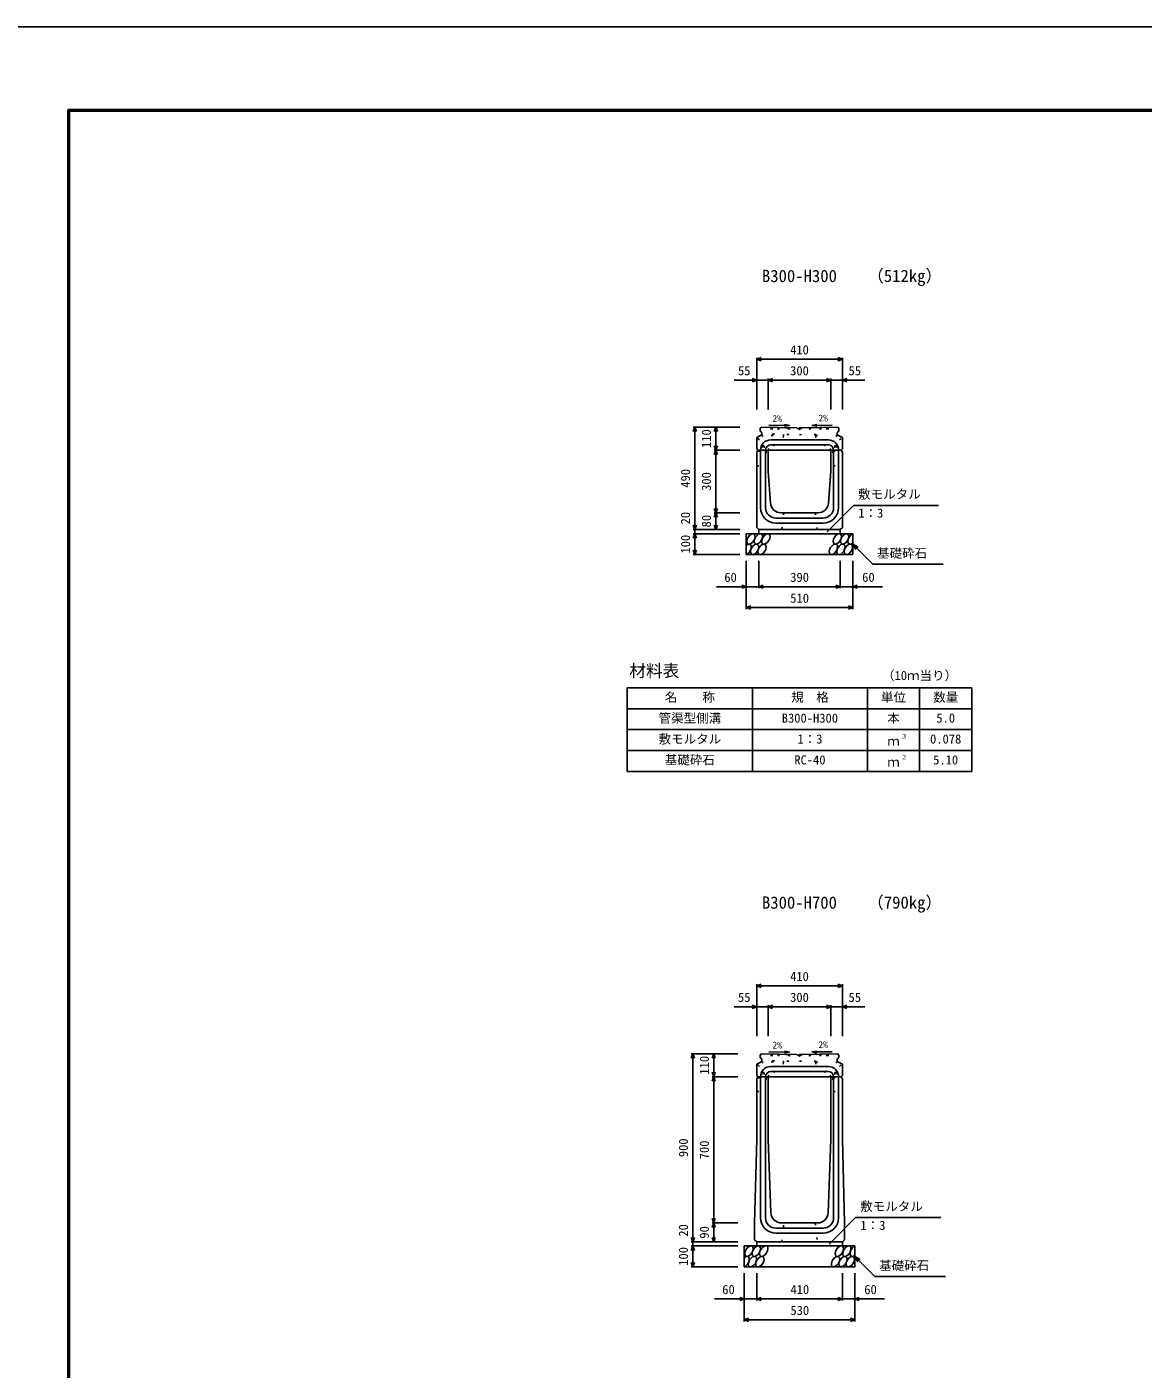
# Model space of a CAD drawing. Units: millimetres, scale not verified. Extents: x -12600 to 12600, y -5940 to 5940.
# Drawn here: x -4000 to 1346, y -486 to 5940 of the extents above; entities that cross this region are included whole.
import ezdxf
from ezdxf.enums import TextEntityAlignment as Align

# ---------------------------------------------------------------- set-up
doc = ezdxf.new("R2010")
doc.units = ezdxf.units.MM
doc.header["$LTSCALE"] = 40
doc.linetypes.add('DOTTED', pattern=[1.75, 0.25, -1.5])
for name, color, linetype, lineweight in [('0-0_DIM', 7, 'Continuous', 25), ('0-1_Defpoints', 5, 'Continuous', 25), ('0-2_HATCH', 6, 'Continuous', 25), ('0-3_HYO', 3, 'Continuous', 25), ('0-4_HYO2', 4, 'Continuous', 25), ('0-5_OUTLINE', 3, 'Continuous', 25), ('0-6_OUTLINE2', 4, 'DOTTED', 25), ('0-7_TXT', 7, 'Continuous', 25), ('0-8_WAKU', 3, 'Continuous', 25)]:
    doc.layers.add(name, color=color, linetype=linetype, lineweight=lineweight)
doc.styles.add('ＭＳ ゴシック', font='')
doc.styles.get('ＭＳ ゴシック').set_extended_font_data('MS Gothic')

msp = doc.modelspace()

# ---------------------------------------------------------------- linework, layer by layer
at = {"layer": '0-0_DIM'}
for p, q in [((-505, 4355.96), (-505, 4108.46)), ((-95, 4348.46), (-505, 4348.46)), ((-95, 4355.96), (-95, 4108.46)), ((-613.38, 4248.46), (-505, 4248.46)), ((-450, 4248.46), (-505, 4248.46)), ((-450, 4255.96), (-450, 4108.46)), ((-450, 4248.46), (-150, 4248.46)), ((-150, 4255.96), (-150, 4108.46)), ((-150, 4248.46), (-95, 4248.46)), ((13.38, 4248.46), (-95, 4248.46)), ((-808.5, 4023.46), (-586, 4023.46)), ((-801, 4023.46), (-801, 3533.46)), ((-701, 3913.46), (-701, 4023.46)), ((-708.5, 3913.46), (-586, 3913.46)), ((-701, 3913.46), (-701, 3613.46)), ((-708.5, 3613.46), (-586, 3613.46)), ((-701, 3613.46), (-701, 3533.46)), ((-167.89, 3522.65), (-41.66, 3648.89)), ((-41.66, 3648.89), (366.24, 3648.89)), ((-808.5, 3533.46), (-586, 3533.46)), ((-808.5, 3513.46), (-586, 3513.46)), ((-801, 3533.46), (-801, 3513.46)), ((-801, 3513.46), (-801, 3413.46)), ((-808.5, 3413.46), (-586, 3413.46)), ((-45, 3463.46), (50.76, 3367.71)), ((-45, 3463.46), (-19.02, 3448.46)), ((-45, 3463.46), (-30, 3437.48)), ((-555, 3152.1), (-555, 3383.46)), ((-495, 3252.1), (-495, 3383.46)), ((-105, 3252.1), (-105, 3383.46)), ((-45, 3152.1), (-45, 3383.46)), ((50.76, 3367.71), (388.31, 3367.71)), ((-555, 3259.6), (-696.79, 3259.6)), ((-555, 3259.6), (-495, 3259.6)), ((-495, 3259.6), (-105, 3259.6)), ((-45, 3259.6), (-105, 3259.6)), ((-45, 3259.6), (96.79, 3259.6)), ((-555, 3159.6), (-45, 3159.6)), ((-505, 1355.96), (-505, 1108.46)), ((-95, 1355.96), (-95, 1108.46)), ((-95, 1348.46), (-505, 1348.46)), ((-613.38, 1248.46), (-505, 1248.46)), ((-450, 1248.46), (-505, 1248.46)), ((-450, 1255.96), (-450, 1108.46)), ((-450, 1248.46), (-150, 1248.46)), ((-150, 1255.96), (-150, 1108.46)), ((-150, 1248.46), (-95, 1248.46)), ((13.38, 1248.46), (-95, 1248.46)), ((-818.5, 1023.46), (-596, 1023.46)), ((-811, 1023.46), (-811, 123.46)), ((-711, 913.46), (-711, 1023.46)), ((-718.5, 913.46), (-596, 913.46)), ((-711, 913.46), (-711, 213.46)), ((-718.5, 213.46), (-596, 213.46)), ((-711, 213.46), (-711, 123.46)), ((-157.89, 112.65), (-31.66, 238.89)), ((-31.66, 238.89), (376.24, 238.89)), ((-818.5, 123.46), (-596, 123.46)), ((-818.5, 103.46), (-596, 103.46)), ((-811, 123.46), (-811, 103.46)), ((-811, 103.46), (-811, 3.46)), ((-818.5, 3.46), (-596, 3.46)), ((-35, 53.46), (60.76, -42.29)), ((-35, 53.46), (-9.02, 38.46)), ((-35, 53.46), (-20, 27.48)), ((-565, -257.9), (-565, -26.54)), ((-505, -157.9), (-505, -26.54)), ((-95, -157.9), (-95, -26.54)), ((-35, -257.9), (-35, -26.54)), ((60.76, -42.29), (398.31, -42.29)), ((-565, -150.4), (-706.79, -150.4)), ((-565, -150.4), (-505, -150.4)), ((-505, -150.4), (-95, -150.4)), ((-35, -150.4), (-95, -150.4)), ((-35, -150.4), (106.79, -150.4)), ((-565, -250.4), (-35, -250.4))]:
    msp.add_line(p, q, dxfattribs=at)
for points in [[(-483.86, 4340.77), (-505, 4348.46), (-483.86, 4356.16)], [(-116.14, 4356.16), (-95, 4348.46), (-116.14, 4340.77)], [(-526.14, 4256.16), (-505, 4248.46), (-526.14, 4240.77)], [(-428.86, 4240.77), (-450, 4248.46), (-428.86, 4256.16)], [(-171.14, 4256.16), (-150, 4248.46), (-171.14, 4240.77)], [(-73.86, 4256.16), (-95, 4248.46), (-73.86, 4240.77)], [(-793.3, 4002.32), (-801, 4023.46), (-808.7, 4002.32)], [(-708.7, 4002.32), (-701, 4023.46), (-693.3, 4002.32)], [(-708.7, 3934.61), (-701, 3913.46), (-693.3, 3934.61)], [(-708.7, 3892.32), (-701, 3913.46), (-693.3, 3892.32)], [(-693.3, 3634.61), (-701, 3613.46), (-708.7, 3634.61)], [(-708.7, 3592.32), (-701, 3613.46), (-693.3, 3592.32)], [(-793.3, 3554.61), (-801, 3533.46), (-808.7, 3554.61)], [(-693.3, 3554.61), (-701, 3533.46), (-708.7, 3554.61)], [(-793.3, 3492.32), (-801, 3513.46), (-808.7, 3492.32)], [(-793.3, 3434.61), (-801, 3413.46), (-808.7, 3434.61)], [(-576.14, 3267.29), (-555, 3259.6), (-576.14, 3251.9)], [(-473.86, 3251.9), (-495, 3259.6), (-473.86, 3267.29)], [(-126.14, 3267.29), (-105, 3259.6), (-126.14, 3251.9)], [(-23.86, 3267.29), (-45, 3259.6), (-23.86, 3251.9)], [(-533.86, 3151.9), (-555, 3159.6), (-533.86, 3167.29)], [(-66.14, 3167.29), (-45, 3159.6), (-66.14, 3151.9)], [(-483.86, 1340.77), (-505, 1348.46), (-483.86, 1356.16)], [(-116.14, 1356.16), (-95, 1348.46), (-116.14, 1340.77)], [(-526.14, 1256.16), (-505, 1248.46), (-526.14, 1240.77)], [(-428.86, 1240.77), (-450, 1248.46), (-428.86, 1256.16)], [(-171.14, 1256.16), (-150, 1248.46), (-171.14, 1240.77)], [(-73.86, 1256.16), (-95, 1248.46), (-73.86, 1240.77)], [(-803.3, 1002.32), (-811, 1023.46), (-818.7, 1002.32)], [(-718.7, 1002.32), (-711, 1023.46), (-703.3, 1002.32)], [(-718.7, 934.61), (-711, 913.46), (-703.3, 934.61)], [(-718.7, 892.32), (-711, 913.46), (-703.3, 892.32)], [(-703.3, 234.61), (-711, 213.46), (-718.7, 234.61)], [(-718.7, 192.32), (-711, 213.46), (-703.3, 192.32)], [(-803.3, 144.61), (-811, 123.46), (-818.7, 144.61)], [(-703.3, 144.61), (-711, 123.46), (-718.7, 144.61)], [(-803.3, 82.32), (-811, 103.46), (-818.7, 82.32)], [(-803.3, 24.61), (-811, 3.46), (-818.7, 24.61)], [(-586.14, -142.71), (-565, -150.4), (-586.14, -158.1)], [(-483.86, -158.1), (-505, -150.4), (-483.86, -142.71)], [(-116.14, -142.71), (-95, -150.4), (-116.14, -158.1)], [(-13.86, -142.71), (-35, -150.4), (-13.86, -158.1)], [(-543.86, -258.1), (-565, -250.4), (-543.86, -242.71)], [(-56.14, -242.71), (-35, -250.4), (-56.14, -258.1)]]:
    msp.add_lwpolyline(points, dxfattribs=at)
at = {"layer": '0-1_Defpoints'}
msp.add_lwpolyline([(-4200, -5940), (12600, -5940), (12600, 5940), (-4200, 5940)], close=True, dxfattribs=at)
at = {"layer": '0-2_HATCH', "linetype": 'DOTTED'}
for p, q in [((-436.5, 4022.12), (-436.5, 3984.12)), ((-430.5, 4022.01), (-430.5, 3990)), ((-376.74, 3988.95), (-376.74, 3982.95)), ((-223.26, 3988.95), (-223.26, 3982.95)), ((-169.5, 4022.01), (-169.5, 3990)), ((-163.5, 4022.12), (-163.5, 3984.12)), ((-436.5, 3984.12), (-376.74, 3982.95)), ((-223.26, 3982.95), (-163.5, 3984.12)), ((-436.5, 1022.12), (-436.5, 984.12)), ((-436.5, 984.12), (-376.74, 982.95)), ((-430.5, 1022.01), (-430.5, 990)), ((-376.74, 988.95), (-376.74, 982.95)), ((-223.26, 988.95), (-223.26, 982.95)), ((-223.26, 982.95), (-163.5, 984.12)), ((-169.5, 1022.01), (-169.5, 990)), ((-163.5, 1022.12), (-163.5, 984.12))]:
    msp.add_line(p, q, dxfattribs=at)
for points in [[(-436.5, 4022.12), (-300, 4019.47), (-163.5, 4022.12)], [(-430.5, 3990), (-300, 3987.46), (-169.5, 3990)], [(-436.5, 1022.12), (-300, 1019.47), (-163.5, 1022.12)], [(-430.5, 990), (-300, 987.46), (-169.5, 990)]]:
    msp.add_lwpolyline(points, dxfattribs=at)
for points in [[(-399.92, 4021.41), (-404.25, 4017.26), (-400.09, 4012.93), (-395.76, 4017.09)], [(-349.93, 4020.41), (-354.26, 4016.26), (-350.1, 4011.93), (-345.77, 4016.09)], [(-300, 4019.47), (-295.76, 4015.23), (-300, 4010.99), (-304.24, 4015.23)], [(-250.07, 4020.41), (-245.74, 4016.26), (-249.9, 4011.93), (-254.23, 4016.09)], [(-200.08, 4021.41), (-195.75, 4017.26), (-199.91, 4012.93), (-204.24, 4017.09)], [(-399.92, 1021.41), (-404.25, 1017.26), (-400.09, 1012.93), (-395.76, 1017.09)], [(-349.93, 1020.41), (-354.26, 1016.26), (-350.1, 1011.93), (-345.77, 1016.09)], [(-300, 1019.47), (-295.76, 1015.23), (-300, 1010.99), (-304.24, 1015.23)], [(-250.07, 1020.41), (-245.74, 1016.26), (-249.9, 1011.93), (-254.23, 1016.09)], [(-200.08, 1021.41), (-195.75, 1017.26), (-199.91, 1012.93), (-204.24, 1017.09)]]:
    msp.add_lwpolyline(points, close=True, dxfattribs=at)
at = {"layer": '0-2_HATCH'}
for centre in [(-532.11, 3488.46), (-496.63, 3488.46), (-461.16, 3488.46), (-118.95, 3488.46), (-83.48, 3488.46), (-515.23, 3438.46), (-479.75, 3438.46), (-137.55, 3438.46), (-102.07, 3438.46), (-66.59, 3438.46), (-542.11, 78.46), (-506.63, 78.46), (-471.16, 78.46), (-108.95, 78.46), (-73.48, 78.46), (-525.23, 28.46), (-489.75, 28.46), (-127.55, 28.46), (-92.07, 28.46), (-56.59, 28.46)]:
    msp.add_ellipse(centre, major_axis=(14.54, 23.54), ratio=0.5792, dxfattribs=at)
for centre, start_param, end_param in [((-48, 3488.46), 0.6666252, 4.1103269), ((-550.7, 3438.46), 3.7419964, 7.318141), ((-38, 78.46), 0.6666252, 4.1103269), ((-560.7, 28.46), 3.7419964, 7.318141)]:
    msp.add_ellipse(centre, major_axis=(14.54, 23.54), ratio=0.5792, start_param=start_param, end_param=end_param, dxfattribs=at)
at = {"layer": '0-3_HYO'}
for p, q in [((-525, 2775.36), (-525, 2375.36)), ((25, 2775.36), (25, 2375.36)), ((275, 2775.36), (275, 2375.36)), ((-1125, 2675.36), (525, 2675.36))]:
    msp.add_line(p, q, dxfattribs=at)
msp.add_lwpolyline([(-1125, 2375.36), (525, 2375.36), (525, 2775.36), (-1125, 2775.36)], close=True, dxfattribs=at)
at = {"layer": '0-4_HYO2'}
for p, q in [((-1125, 2575.36), (525, 2575.36)), ((-1125, 2475.36), (525, 2475.36))]:
    msp.add_line(p, q, dxfattribs=at)
at = {"layer": '0-5_OUTLINE'}
for p, q in [((-505, 3973.46), (-480, 3986.46)), ((-483.21, 4023.04), (-489, 4017.31)), ((-489, 4017.31), (-489, 4006.46)), ((-489, 4006.46), (-480, 3996.46)), ((-483.21, 4023.04), (-312.11, 4019.7)), ((-480, 3996.46), (-480, 3986.46)), ((-291, 4016.46), (-287.89, 4019.7)), ((-111, 4006.46), (-120, 3996.46)), ((-120, 3996.46), (-120, 3986.46)), ((-95, 3973.46), (-120, 3986.46)), ((-111, 4017.31), (-111, 4006.46)), ((-505, 3919.46), (-505, 3973.46)), ((-95, 3919.46), (-95, 3973.46)), ((-505, 3919.46), (-499, 3913.46)), ((-500, 3913.46), (-505, 3903.46)), ((-505, 3543.46), (-505, 3903.46)), ((-500, 3913.46), (-100, 3913.46)), ((-450, 3913.46), (-450, 3813.46)), ((-150, 3913.46), (-150, 3813.46)), ((-101, 3913.46), (-95, 3919.46)), ((-95, 3903.46), (-100, 3913.46)), ((-95, 3543.46), (-95, 3903.46)), ((-438.47, 3659.72), (-450, 3813.46)), ((-161.53, 3659.72), (-150, 3813.46)), ((-388.61, 3613.46), (-211.39, 3613.46)), ((-495, 3533.46), (-505, 3543.46)), ((-105, 3533.46), (-95, 3543.46)), ((-555, 3513.46), (-45, 3513.46)), ((-555, 3413.46), (-555, 3513.46)), ((-105, 3533.46), (-495, 3533.46)), ((-495, 3533.46), (-495, 3513.46)), ((-105, 3533.46), (-105, 3513.46)), ((-45, 3413.46), (-45, 3513.46)), ((-555, 3413.46), (-45, 3413.46)), ((-505, 973.46), (-480, 986.46)), ((-505, 919.46), (-505, 973.46)), ((-483.21, 1023.04), (-489, 1017.31)), ((-489, 1017.31), (-489, 1006.46)), ((-489, 1006.46), (-480, 996.46)), ((-483.21, 1023.04), (-312.11, 1019.7)), ((-480, 996.46), (-480, 986.46)), ((-291, 1016.46), (-287.89, 1019.7)), ((-111, 1006.46), (-120, 996.46)), ((-120, 996.46), (-120, 986.46)), ((-95, 973.46), (-120, 986.46)), ((-111, 1017.31), (-111, 1006.46)), ((-95, 919.46), (-95, 973.46)), ((-499, 913.46), (-505, 919.46)), ((-505, 903.46), (-500, 913.46)), ((-505, 903.46), (-505, 613.46)), ((-100, 913.46), (-500, 913.46)), ((-150, 913.46), (-150, 613.46)), ((-101, 913.46), (-95, 919.46)), ((-95, 903.46), (-100, 913.46)), ((-95, 903.46), (-95, 613.46)), ((-505, 613.46), (-515, 213.46)), ((-150, 613.46), (-163.2, 261.59)), ((-85, 213.46), (-95, 613.46)), ((-515, 133.46), (-515, 213.46)), ((-386.84, 213.46), (-213.16, 213.46)), ((-85, 133.46), (-85, 213.46)), ((-505, 123.46), (-515, 133.46)), ((-95, 123.46), (-85, 133.46)), ((-565, 103.46), (-35, 103.46)), ((-565, 3.46), (-565, 103.46)), ((-95, 123.46), (-505, 123.46)), ((-505, 123.46), (-505, 103.46)), ((-95, 123.46), (-95, 103.46)), ((-35, 3.46), (-35, 103.46)), ((-565, 3.46), (-35, 3.46))]:
    msp.add_line(p, q, dxfattribs=at)
for points in [[(-291, 4016.46), (-309, 4016.46), (-312.11, 4019.7)], [(-287.89, 4019.7), (-116.79, 4023.04), (-111, 4017.31)], [(-291, 1016.46), (-309, 1016.46), (-312.11, 1019.7)], [(-287.89, 1019.7), (-116.79, 1023.04), (-111, 1017.31)], [(-450, 913.46), (-450, 613.46), (-436.8, 261.59)]]:
    msp.add_lwpolyline(points, dxfattribs=at)
for centre, start, end in [((-388.61, 3663.46), 184.28915, 270), ((-211.39, 3663.46), 270, 355.71085), ((-386.84, 263.46), 182.14759, 270), ((-213.16, 263.46), 270, 357.85241)]:
    msp.add_arc(centre, 50, start, end, dxfattribs=at)
at = {"layer": '0-6_OUTLINE2'}
for p, q in [((-481.31, 3985.78), (-395.59, 3913.46)), ((-118.69, 3985.78), (-204.41, 3913.46)), ((-442.3, 3913.46), (-503.36, 3974.32)), ((-481, 3933.96), (-469, 3933.96)), ((-481, 3933.96), (-481, 3908.96)), ((-469, 3933.96), (-469, 3908.96)), ((-376.74, 3982.95), (-391.5, 3913.46)), ((-223.26, 3982.95), (-208.5, 3913.46)), ((-157.7, 3913.46), (-96.64, 3974.32)), ((-131, 3933.96), (-119, 3933.96)), ((-131, 3933.96), (-131, 3908.96)), ((-119, 3933.96), (-119, 3908.96)), ((-140, 3908.96), (-140, 3838.46)), ((-140, 3908.96), (-97.75, 3908.96)), ((-505, 3838.46), (-460, 3838.46)), ((-140, 3838.46), (-95, 3838.46)), ((-375, 3613.46), (-385, 3533.46)), ((-215, 3533.46), (-225, 3613.46)), ((-442.3, 913.46), (-503.36, 974.32)), ((-481.31, 985.78), (-395.59, 913.46)), ((-376.74, 982.95), (-391.5, 913.46)), ((-223.26, 982.95), (-208.5, 913.46)), ((-118.69, 985.78), (-204.41, 913.46)), ((-157.7, 913.46), (-96.64, 974.32)), ((-502.25, 908.96), (-460, 908.96)), ((-481, 934.03), (-469, 934.03)), ((-481, 934.03), (-481, 909.03)), ((-469, 934.03), (-469, 909.03)), ((-460, 908.96), (-460, 843.46)), ((-140, 908.96), (-140, 843.46)), ((-140, 908.96), (-97.75, 908.96)), ((-131, 934.03), (-119, 934.03)), ((-131, 934.03), (-131, 909.03)), ((-119, 934.03), (-119, 909.03)), ((-505, 843.46), (-460, 843.46)), ((-140, 843.46), (-95, 843.46)), ((-385, 123.46), (-375, 213.46)), ((-225, 213.46), (-215, 123.46))]:
    msp.add_line(p, q, dxfattribs=at)
at = {"layer": '0-6_OUTLINE2', "linetype": 'Continuous'}
for p, q in [((-438, 3962.46), (-162, 3962.46)), ((-438, 3938.46), (-162, 3938.46)), ((-487, 3913.46), (-487, 3638.46)), ((-463, 3913.46), (-463, 3638.46)), ((-137, 3913.46), (-137, 3638.46)), ((-113, 3913.46), (-113, 3638.46)), ((-413, 3588.46), (-187, 3588.46)), ((-413, 3564.46), (-187, 3564.46)), ((-487, 913.46), (-487, 238.46)), ((-463, 913.46), (-463, 238.46)), ((-438, 962.46), (-162, 962.46)), ((-438, 938.46), (-162, 938.46)), ((-137, 913.46), (-137, 238.46)), ((-113, 913.46), (-113, 238.46)), ((-413, 188.46), (-187, 188.46)), ((-413, 164.46), (-187, 164.46))]:
    msp.add_line(p, q, dxfattribs=at)
at = {"layer": '0-6_OUTLINE2'}
msp.add_lwpolyline([(-502.25, 3908.96), (-460, 3908.96), (-460, 3838.46)], dxfattribs=at)
at = {"layer": '0-6_OUTLINE2', "linetype": 'Continuous'}
for centre, radius, start, end in [((-438, 3913.46), 49, 90, 180), ((-438, 3913.46), 25, 90, 180), ((-162, 3913.46), 49, 0, 90), ((-162, 3913.46), 25, 0, 90), ((-413, 3638.46), 74, 180, 270), ((-413, 3638.46), 50, 180, 270), ((-187, 3638.46), 50, 270, 0), ((-187, 3638.46), 74, 270, 0), ((-438, 913.46), 49, 90, 180), ((-438, 913.46), 25, 90, 180), ((-162, 913.46), 49, 0, 90), ((-162, 913.46), 25, 0, 90), ((-413, 238.46), 74, 180, 270), ((-413, 238.46), 50, 180, 270), ((-187, 238.46), 50, 270, 0), ((-187, 238.46), 74, 270, 0)]:
    msp.add_arc(centre, radius, start, end, dxfattribs=at)
at = {"layer": '0-7_TXT'}
for p, q in [((-348.35, 4031.94), (-371.95, 4036.33)), ((-240.4, 4032.05), (-216.81, 4036.44)), ((-143.09, 4032.99), (-240.4, 4032.05)), ((-240.4, 4032.05), (-216.72, 4028.11)), ((-348.35, 1031.94), (-371.95, 1036.33)), ((-240.4, 1032.05), (-216.81, 1036.44)), ((-143.09, 1032.99), (-240.4, 1032.05)), ((-240.4, 1032.05), (-216.72, 1028.11))]:
    msp.add_line(p, q, dxfattribs=at)
for points in [[(-446.3, 4032.89), (-348.35, 4031.94), (-372.03, 4028)], [(-446.3, 1032.89), (-348.35, 1031.94), (-372.03, 1028)]]:
    msp.add_lwpolyline(points, dxfattribs=at)
at = {"layer": '0-8_WAKU', "lineweight": 50}
msp.add_lwpolyline([(-3800, -5540), (12200, -5540), (12200, 5540), (-3800, 5540)], close=True, dxfattribs=at)

# ---------------------------------------------------------------- texts
at = {"layer": '0-0_DIM', "style": 'ＭＳ ゴシック'}
for s, p in [('410', (-345, 4358.46)), ('55', (-594.84, 4258.46)), ('300', (-345, 4258.46)), ('55', (-65.16, 4258.46)), ('敷モルタル', (-19.62, 3667.62)), ('1：3', (-18.62, 3576.93)), ('基礎砕石', (71.32, 3384.88)), ('60', (-660, 3269.6)), ('390', (-344.47, 3269.6)), ('60', (0, 3269.6)), ('510', (-344.47, 3169.6)), ('410', (-345, 1358.46)), ('55', (-594.84, 1258.46)), ('300', (-345, 1258.46)), ('55', (-65.16, 1258.46)), ('敷モルタル', (-9.62, 257.62)), ('1：3', (-8.62, 166.93)), ('基礎砕石', (81.32, -25.12)), ('60', (-670, -140.4)), ('410', (-343.46, -140.4)), ('60', (10, -140.4)), ('530', (-343.46, -240.4))]:
    msp.add_text(s, height=43.99, dxfattribs=at).set_placement(p, align=Align.BOTTOM_LEFT)
for s, p in [('110', (-711, 3923.46)), ('490', (-811, 3733.46)), ('300', (-711, 3718.46)), ('20', (-811, 3557.78)), ('80', (-711, 3543.46)), ('100', (-811, 3418.46)), ('110', (-721, 923.46)), ('900', (-821, 528.46)), ('700', (-721, 518.46)), ('20', (-821, 147.78)), ('90', (-721, 138.46)), ('100', (-821, 8.46))]:
    msp.add_text(s, height=43.99, rotation=90, dxfattribs=at).set_placement(p, align=Align.BOTTOM_LEFT)
at = {"layer": '0-7_TXT', "style": 'ＭＳ ゴシック'}
for s, height, p in [('B300-H300', 58.65, (-480, 4700.44)), ('（512kg）', 58.65, (23.7, 4700.84)), ('2%', 32.99, (-429.34, 4038.46)), ('2%', 32.99, (-209.35, 4040.82)), ('材料表', 58.65, (-1115, 2810.36)), ('（10ｍ当り）', 43.99, (95, 2799.36)), ('名\u3000\u3000称', 43.99, (-945, 2695.36)), ('規\u3000格', 43.99, (-340, 2695.36)), ('単位', 43.99, (90, 2695.36)), ('数量', 43.99, (340, 2695.36)), ('管渠型側溝', 43.99, (-975, 2595.36)), ('B300-H300', 43.99, (-385, 2595.36)), ('本', 43.99, (120, 2595.36)), ('5.0', 43.99, (355, 2595.36)), ('敷モルタル', 43.99, (-975, 2495.36)), ('1：3', 43.99, (-310, 2495.36)), ('ｍ', 43.99, (120, 2485.36)), ('３', 21.99, (185.54, 2525.73)), ('0.078', 43.99, (325, 2495.36)), ('基礎砕石', 43.99, (-945, 2395.36)), ('RC-40', 43.99, (-325, 2395.36)), ('２', 21.99, (185.54, 2425.73)), ('5.10', 43.99, (340, 2395.36)), ('ｍ', 43.99, (120, 2385.36)), ('B300-H700', 58.65, (-480, 1700.44)), ('（790kg）', 58.65, (23.7, 1700.84)), ('2%', 32.99, (-429.34, 1038.46)), ('2%', 32.99, (-209.35, 1040.82))]:
    msp.add_text(s, height=height, dxfattribs=at).set_placement(p, align=Align.BOTTOM_LEFT)

doc.saveas('drawing.dxf')
